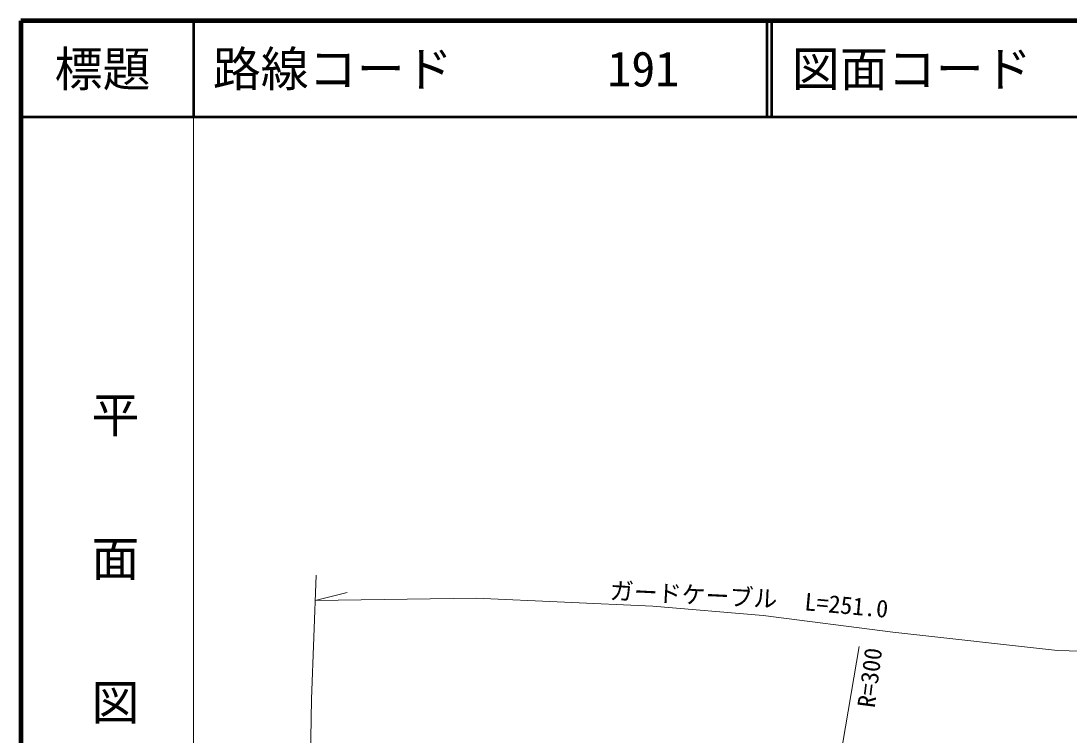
# Model space of a CAD drawing. Units: millimetres, scale not verified. Extents: x 40000 to 680000, y 20000 to 380000.
# Drawn here: x 40000 to 149275, y 305514 to 380000 of the extents above; entities that cross this region are included whole.
import ezdxf
from ezdxf.enums import TextEntityAlignment as Align

# ---------------------------------------------------------------- set-up
doc = ezdxf.new("R2010")
doc.units = ezdxf.units.MM
doc.header["$LTSCALE"] = 1000
for name, color, linetype, lineweight in [('M-BGD', 7, 'Continuous', 13), ('M-STR-HTXT', 7, 'Continuous', 13), ('M-TTL', 2, 'Continuous', 140), ('M-TTL-BAND', 7, 'Continuous', 13), ('M-TTL-LINE', 7, 'Continuous', 50), ('M-TTL-TXT', 7, 'Continuous', 50)]:
    doc.layers.add(name, color=color, linetype=linetype, lineweight=lineweight)
doc.styles.add('@ＭＳ ゴシック', font='')
doc.styles.add('ＭＳ ゴシック', font='')
doc.styles.get('@ＭＳ ゴシック').set_extended_font_data('@MS Gothic')
doc.styles.get('ＭＳ ゴシック').set_extended_font_data('MS Gothic')

msp = doc.modelspace()

# ---------------------------------------------------------------- linework, layer by layer
at = {"layer": 'M-BGD'}
msp.add_line((70287, 309256), (70039, 292138), dxfattribs=at)
at = {"layer": 'M-STR-HTXT'}
for p, q in [((70766, 322206), (70287, 309256)), ((70667, 319532), (74016, 320371)), ((70667, 319532), (87458, 319808)), ((87458, 319808), (105876, 318944)), ((105876, 318944), (117387, 317985)), ((117387, 317985), (130913, 316258)), ((130913, 316258), (148084, 314340)), ((127388, 314748), (122591, 286545)), ((148084, 314340), (167749, 313668))]:
    msp.add_line(p, q, dxfattribs=at)
at = {"layer": 'M-TTL'}
for p, q in [((40000, 380000), (40000, 20000)), ((680000, 380000), (40000, 380000))]:
    msp.add_line(p, q, dxfattribs=at)
at = {"layer": 'M-TTL-BAND'}
msp.add_line((58000, 370000), (58000, 20000), dxfattribs=at)
at = {"layer": 'M-TTL-LINE'}
for p, q in [((58000, 380000), (58000, 370000)), ((117750, 380000), (117750, 370000)), ((118250, 380000), (118250, 370000)), ((40000, 370000), (680000, 370000))]:
    msp.add_line(p, q, dxfattribs=at)

# ---------------------------------------------------------------- texts
at = {"layer": 'M-STR-HTXT', "style": 'ＭＳ ゴシック'}
for s, rotation, p in [('ガードケーブル', 357.076, (101318, 319135)), ('L=251.0', 354.732, (121588, 317991)), ('R=300', 82.735, (129561, 308224))]:
    msp.add_text(s, height=1833, rotation=rotation, dxfattribs=at).set_placement(p, align=Align.BOTTOM_LEFT)
at = {"layer": 'M-TTL-BAND', "style": '@ＭＳ ゴシック'}
msp.add_text('平\u3000\u3000面\u3000\u3000図', height=3666, rotation=270, dxfattribs=at).set_placement((49777, 306475), align=Align.MIDDLE_RIGHT)
at = {"layer": 'M-TTL-TXT', "style": 'ＭＳ ゴシック'}
msp.add_text('標題', height=3666, dxfattribs=at).set_placement((48500, 375000), align=Align.MIDDLE_CENTER)
for s, p in [('路線コード', (60000, 375000)), ('図面コード', (120380, 375000)), ('191', (101142, 375000))]:
    msp.add_text(s, height=3666, dxfattribs=at).set_placement(p, align=Align.MIDDLE_LEFT)

doc.saveas('drawing.dxf')
